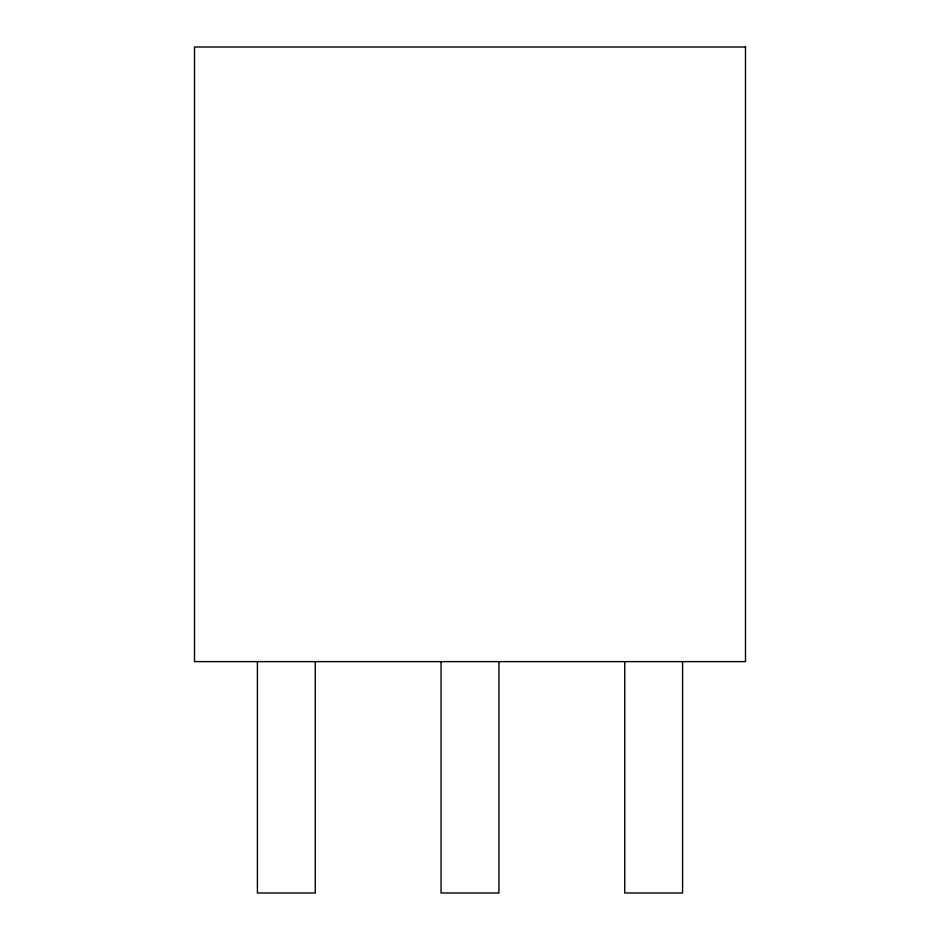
<?xml version="1.0" encoding="UTF-8"?>
<svg xmlns="http://www.w3.org/2000/svg" width="940" height="940" viewBox="0 0 940 940"><rect width="100%" height="100%" fill="white"/><g stroke="black" fill="none" stroke-linecap="round" stroke-linejoin="round"><path stroke-width="1.41" d="M682.581 661.619L682.581 893L624.736 893L624.736 661.619M498.929 661.619L498.929 893L441.072 893L441.072 661.619M315.264 661.619L315.264 893L257.419 893L257.419 661.619M745.491 47L194.51 47L194.51 661.619L745.491 661.619L745.491 47"/></g></svg>
